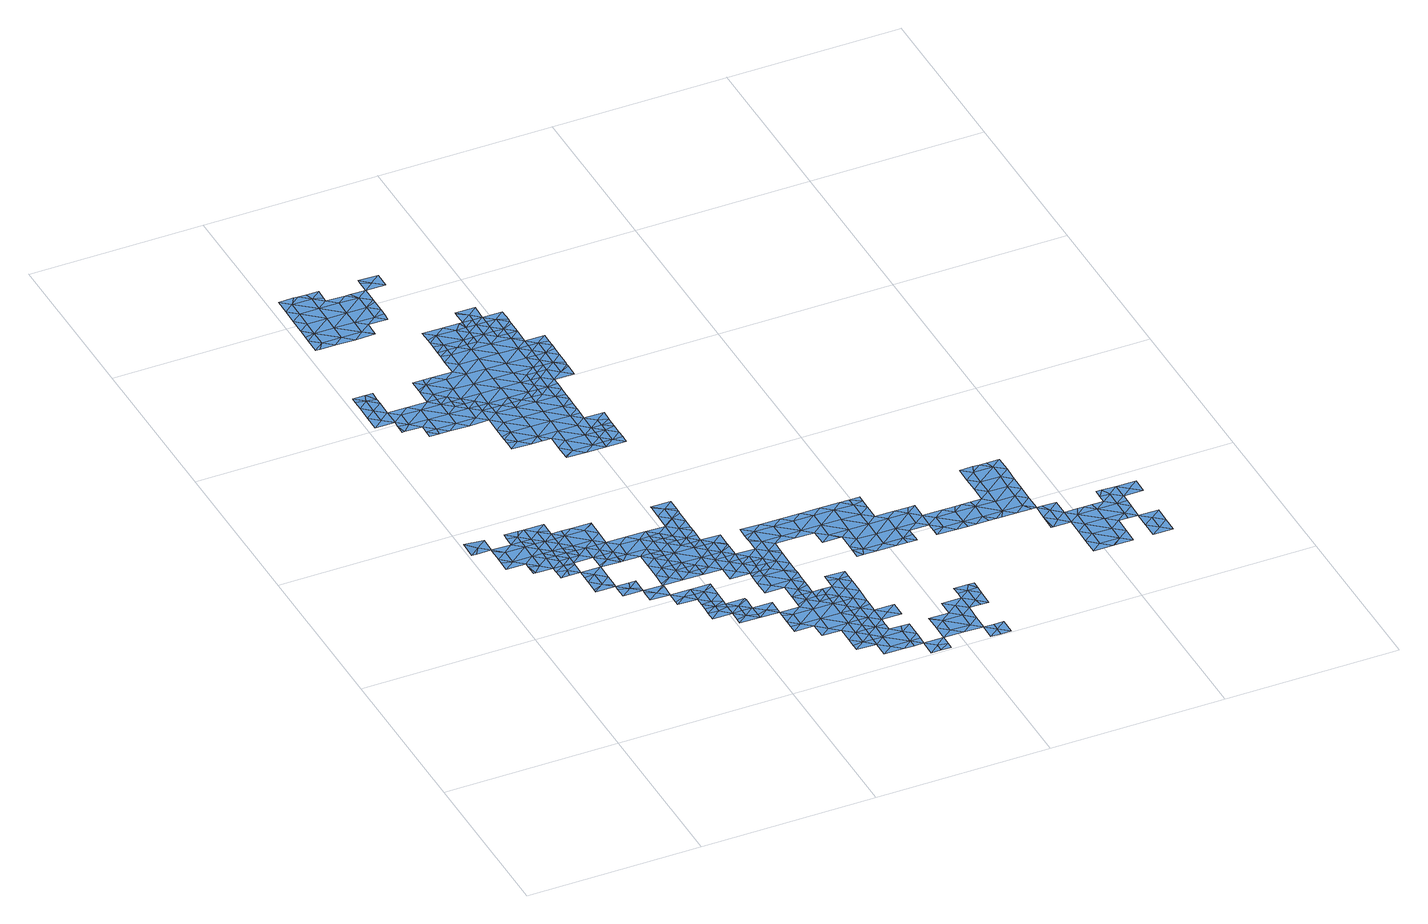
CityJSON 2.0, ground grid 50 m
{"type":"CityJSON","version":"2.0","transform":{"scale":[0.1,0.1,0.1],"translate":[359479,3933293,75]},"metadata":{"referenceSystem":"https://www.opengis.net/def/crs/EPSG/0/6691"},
"CityObjects":{
"waterbody1":{"type":"WaterBody","attributes":{"name":"9","class":"1140","function":"1","WaterBodyRiverFloodingRiskAttribute.description":"5","WaterBodyRiverFloodingRiskAttribute.rankOrg":"1","WaterBodyRiverFloodingRiskAttribute.adminType":"2","WaterBodyRiverFloodingRiskAttribute.scale":"L1"},"geometry":[{"type":"MultiSurface","lod":"1","boundaries":[[[0,1,2]],[[0,2,3]],[[0,3,4]],[[5,0,4]],[[0,5,1]]]}]},
"waterbody2":{"type":"WaterBody","attributes":{"name":"9","class":"1140","function":"1","WaterBodyRiverFloodingRiskAttribute.description":"5","WaterBodyRiverFloodingRiskAttribute.rankOrg":"1","WaterBodyRiverFloodingRiskAttribute.adminType":"2","WaterBodyRiverFloodingRiskAttribute.scale":"L1"},"geometry":[{"type":"MultiSurface","lod":"1","boundaries":[[[6,7,8]],[[9,10,8]],[[11,12,13]],[[14,15,16]],[[15,17,18]],[[19,20,21]],[[9,8,7]],[[22,9,7]],[[23,24,25]],[[20,19,18]],[[26,19,21]],[[27,20,18]],[[18,17,5]],[[28,29,25]],[[28,25,30]],[[24,30,25]],[[7,6,30]],[[24,7,30]],[[22,16,9]],[[9,16,15]],[[10,12,8]],[[8,11,6]],[[11,8,12]],[[26,10,19]],[[10,9,19]],[[15,19,9]],[[27,18,5]],[[18,19,15]],[[28,30,6]],[[31,17,15]],[[14,31,15]],[[31,14,32]]]}]},
"waterbody3":{"type":"WaterBody","attributes":{"name":"9","class":"1140","function":"1","WaterBodyRiverFloodingRiskAttribute.description":"5","WaterBodyRiverFloodingRiskAttribute.rankOrg":"2","WaterBodyRiverFloodingRiskAttribute.adminType":"2","WaterBodyRiverFloodingRiskAttribute.scale":"L1"},"geometry":[{"type":"MultiSurface","lod":"1","boundaries":[[[6,33,28]],[[34,33,35]],[[28,33,34]],[[28,36,29]],[[34,36,28]],[[37,34,35]],[[38,34,37]],[[36,34,38]]]}]},
"waterbody4":{"type":"WaterBody","attributes":{"name":"9","class":"1140","function":"1","WaterBodyRiverFloodingRiskAttribute.description":"5","WaterBodyRiverFloodingRiskAttribute.rankOrg":"2","WaterBodyRiverFloodingRiskAttribute.adminType":"2","WaterBodyRiverFloodingRiskAttribute.scale":"L1"},"geometry":[{"type":"MultiSurface","lod":"1","boundaries":[[[24,23,39]],[[40,39,23]],[[40,41,39]],[[42,43,41]],[[39,41,43]],[[43,16,39]],[[14,16,43]],[[32,14,43]],[[44,45,46]],[[44,46,47]],[[47,46,48]],[[22,39,16]],[[31,32,49]],[[45,49,32]],[[49,50,51]],[[45,50,49]],[[32,46,45]],[[46,43,48]],[[22,24,39]],[[22,7,24]],[[17,31,49]],[[17,49,52]],[[46,32,43]],[[42,48,43]],[[51,52,49]]]}]},
"waterbody5":{"type":"WaterBody","attributes":{"name":"9","class":"1140","function":"1","WaterBodyRiverFloodingRiskAttribute.description":"5","WaterBodyRiverFloodingRiskAttribute.rankOrg":"1","WaterBodyRiverFloodingRiskAttribute.adminType":"2","WaterBodyRiverFloodingRiskAttribute.scale":"L1"},"geometry":[{"type":"MultiSurface","lod":"1","boundaries":[[[53,54,55]],[[56,54,57]],[[58,54,59]],[[60,61,53]],[[38,61,60]],[[62,61,38]],[[59,61,62]],[[54,61,59]],[[53,61,54]],[[56,55,54]],[[57,54,58]]]}]},
"waterbody6":{"type":"WaterBody","attributes":{"name":"9","class":"1140","function":"1","WaterBodyRiverFloodingRiskAttribute.description":"5","WaterBodyRiverFloodingRiskAttribute.rankOrg":"1","WaterBodyRiverFloodingRiskAttribute.adminType":"2","WaterBodyRiverFloodingRiskAttribute.scale":"L1"},"geometry":[{"type":"MultiSurface","lod":"1","boundaries":[[[63,64,65]],[[66,64,63]],[[56,64,67]],[[65,64,56]],[[68,64,66]],[[67,64,69]],[[68,69,64]]]}]},
"waterbody7":{"type":"WaterBody","attributes":{"name":"9","class":"1140","function":"1","WaterBodyRiverFloodingRiskAttribute.description":"5","WaterBodyRiverFloodingRiskAttribute.rankOrg":"1","WaterBodyRiverFloodingRiskAttribute.adminType":"2","WaterBodyRiverFloodingRiskAttribute.scale":"L1"},"geometry":[{"type":"MultiSurface","lod":"1","boundaries":[[[70,71,66]],[[72,66,71]],[[73,71,74]],[[74,71,75]],[[70,75,71]],[[73,72,71]]]}]},
"waterbody8":{"type":"WaterBody","attributes":{"name":"9","class":"1140","function":"1","WaterBodyRiverFloodingRiskAttribute.description":"5","WaterBodyRiverFloodingRiskAttribute.rankOrg":"1","WaterBodyRiverFloodingRiskAttribute.adminType":"2","WaterBodyRiverFloodingRiskAttribute.scale":"L1"},"geometry":[{"type":"MultiSurface","lod":"1","boundaries":[[[76,77,78]],[[79,76,80]],[[60,76,79]],[[81,76,60]],[[81,77,76]],[[76,78,82]],[[82,80,76]]]}]},
"waterbody9":{"type":"WaterBody","attributes":{"name":"9","class":"1140","function":"1","WaterBodyRiverFloodingRiskAttribute.description":"5","WaterBodyRiverFloodingRiskAttribute.rankOrg":"1","WaterBodyRiverFloodingRiskAttribute.adminType":"2","WaterBodyRiverFloodingRiskAttribute.scale":"L1"},"geometry":[{"type":"MultiSurface","lod":"1","boundaries":[[[83,84,85]],[[83,86,84]],[[87,84,86]],[[40,87,86]],[[40,86,41]],[[88,41,86]],[[42,41,88]],[[89,48,88]],[[40,23,87]],[[48,42,88]],[[85,90,83]],[[91,92,88]],[[83,91,88]],[[91,83,93]],[[91,93,94]],[[95,92,91]],[[95,91,94]],[[93,83,90]],[[83,88,86]],[[89,88,92]]]}]},
"waterbody10":{"type":"WaterBody","attributes":{"name":"9","class":"1140","function":"1","WaterBodyRiverFloodingRiskAttribute.description":"5","WaterBodyRiverFloodingRiskAttribute.rankOrg":"2","WaterBodyRiverFloodingRiskAttribute.adminType":"2","WaterBodyRiverFloodingRiskAttribute.scale":"L1"},"geometry":[{"type":"MultiSurface","lod":"1","boundaries":[[[96,74,97]],[[74,98,97]],[[97,98,99]],[[97,99,100]],[[100,101,97]],[[101,96,97]]]}]},
"waterbody11":{"type":"WaterBody","attributes":{"name":"9","class":"1140","function":"1","WaterBodyRiverFloodingRiskAttribute.description":"5","WaterBodyRiverFloodingRiskAttribute.rankOrg":"2","WaterBodyRiverFloodingRiskAttribute.adminType":"2","WaterBodyRiverFloodingRiskAttribute.scale":"L1"},"geometry":[{"type":"MultiSurface","lod":"1","boundaries":[[[102,103,104]],[[104,105,102]],[[106,105,104]],[[105,106,107]],[[103,108,104]],[[104,108,106]],[[109,106,108]]]}]},
"waterbody12":{"type":"WaterBody","attributes":{"name":"9","class":"1140","function":"1","WaterBodyRiverFloodingRiskAttribute.description":"5","WaterBodyRiverFloodingRiskAttribute.rankOrg":"1","WaterBodyRiverFloodingRiskAttribute.adminType":"2","WaterBodyRiverFloodingRiskAttribute.scale":"L1"},"geometry":[{"type":"MultiSurface","lod":"1","boundaries":[[[110,111,112]],[[110,112,113]],[[96,110,114]],[[101,110,96]],[[110,101,100]],[[107,106,115]],[[115,111,100]],[[111,115,106]],[[111,110,100]],[[116,106,109]],[[106,116,111]],[[112,111,116]],[[110,113,114]]]}]},
"waterbody13":{"type":"WaterBody","attributes":{"name":"9","class":"1140","function":"1","WaterBodyRiverFloodingRiskAttribute.description":"5","WaterBodyRiverFloodingRiskAttribute.rankOrg":"2","WaterBodyRiverFloodingRiskAttribute.adminType":"2","WaterBodyRiverFloodingRiskAttribute.scale":"L1"},"geometry":[{"type":"MultiSurface","lod":"1","boundaries":[[[117,118,119]],[[120,121,117]],[[117,121,122]],[[119,120,117]],[[122,103,117]],[[117,103,123]],[[123,118,117]]]}]},
"waterbody14":{"type":"WaterBody","attributes":{"name":"9","class":"1140","function":"1","WaterBodyRiverFloodingRiskAttribute.description":"5","WaterBodyRiverFloodingRiskAttribute.rankOrg":"1","WaterBodyRiverFloodingRiskAttribute.adminType":"2","WaterBodyRiverFloodingRiskAttribute.scale":"L1"},"geometry":[{"type":"MultiSurface","lod":"1","boundaries":[[[124,72,125]],[[126,127,128]],[[129,130,131]],[[125,72,132]],[[133,134,128]],[[130,128,131]],[[135,136,137]],[[138,135,137]],[[127,133,128]],[[127,139,133]],[[130,125,140]],[[140,125,132]],[[141,130,140]],[[135,132,136]],[[134,131,128]],[[142,140,135]],[[141,126,130]],[[128,130,126]],[[140,132,135]],[[138,142,135]],[[129,124,125]],[[130,129,125]]]}]},
"waterbody15":{"type":"WaterBody","attributes":{"name":"9","class":"1140","function":"1","WaterBodyRiverFloodingRiskAttribute.description":"5","WaterBodyRiverFloodingRiskAttribute.rankOrg":"2","WaterBodyRiverFloodingRiskAttribute.adminType":"2","WaterBodyRiverFloodingRiskAttribute.scale":"L1"},"geometry":[{"type":"MultiSurface","lod":"1","boundaries":[[[134,143,144]],[[145,146,147]],[[148,149,147]],[[139,127,150]],[[139,151,152]],[[153,154,149]],[[141,140,155]],[[155,140,142]],[[142,138,155]],[[156,138,137]],[[157,158,153]],[[153,158,154]],[[158,151,154]],[[139,154,151]],[[150,154,139]],[[154,150,149]],[[149,150,147]],[[147,150,145]],[[145,150,155]],[[155,150,126]],[[127,126,150]],[[133,139,152]],[[152,134,133]],[[152,143,134]],[[143,152,159]],[[152,151,159]],[[159,151,160]],[[160,161,159]],[[161,162,159]],[[145,156,163]],[[145,163,164]],[[165,166,167]],[[168,165,167]],[[168,169,165]],[[156,145,138]],[[144,77,81]],[[77,144,143]],[[170,171,172]],[[172,171,173]],[[171,167,173]],[[174,173,167]],[[175,176,177]],[[178,177,176]],[[178,163,177]],[[163,179,177]],[[136,179,156]],[[172,177,179]],[[177,173,175]],[[172,173,177]],[[172,179,170]],[[137,136,156]],[[179,163,156]],[[164,146,145]],[[180,181,147]],[[148,147,181]],[[180,147,146]],[[174,167,166]],[[168,167,171]],[[77,143,78]],[[143,182,78]],[[182,90,78]],[[90,182,162]],[[162,182,159]],[[90,85,183]],[[85,84,183]],[[84,80,183]],[[80,84,184]],[[84,87,184]],[[25,184,23]],[[87,23,184]],[[80,184,29]],[[80,82,183]],[[82,78,183]],[[78,90,183]],[[29,184,25]],[[182,143,159]],[[126,141,155]],[[138,145,155]]]}]},
"waterbody16":{"type":"WaterBody","attributes":{"name":"9","class":"1140","function":"1","WaterBodyRiverFloodingRiskAttribute.description":"5","WaterBodyRiverFloodingRiskAttribute.rankOrg":"1","WaterBodyRiverFloodingRiskAttribute.adminType":"2","WaterBodyRiverFloodingRiskAttribute.scale":"L1"},"geometry":[{"type":"MultiSurface","lod":"1","boundaries":[[[185,186,187]],[[109,108,187]],[[122,121,187]],[[185,187,121]],[[109,187,186]],[[187,103,122]],[[103,187,108]]]}]},
"waterbody17":{"type":"WaterBody","attributes":{"name":"9","class":"1140","function":"1","WaterBodyRiverFloodingRiskAttribute.description":"5","WaterBodyRiverFloodingRiskAttribute.rankOrg":"1","WaterBodyRiverFloodingRiskAttribute.adminType":"2","WaterBodyRiverFloodingRiskAttribute.scale":"L1"},"geometry":[{"type":"MultiSurface","lod":"1","boundaries":[[[188,189,121]],[[188,121,120]],[[119,188,120]],[[188,190,189]],[[191,188,119]],[[190,188,191]]]}]},
"waterbody18":{"type":"WaterBody","attributes":{"name":"9","class":"1140","function":"1","WaterBodyRiverFloodingRiskAttribute.description":"5","WaterBodyRiverFloodingRiskAttribute.rankOrg":"1","WaterBodyRiverFloodingRiskAttribute.adminType":"2","WaterBodyRiverFloodingRiskAttribute.scale":"L1"},"geometry":[{"type":"MultiSurface","lod":"1","boundaries":[[[192,193,194]],[[195,193,192]],[[193,195,196]],[[197,196,195]],[[198,196,197]],[[199,196,198]],[[199,200,196]],[[201,200,199]],[[202,203,201]],[[204,205,206]],[[205,207,206]],[[208,206,207]],[[206,208,209]],[[210,209,208]],[[211,212,213]],[[212,211,214]],[[214,215,212]],[[216,215,214]],[[216,217,215]],[[218,219,217]],[[220,219,218]],[[219,220,221]],[[217,219,215]],[[219,222,215]],[[212,215,222]],[[221,222,219]],[[223,224,211]],[[225,211,224]],[[225,226,211]],[[227,214,226]],[[227,228,214]],[[227,229,228]],[[230,231,229]],[[230,232,231]],[[230,233,232]],[[233,234,232]],[[235,216,236]],[[235,237,216]],[[237,235,238]],[[239,240,241]],[[240,242,243]],[[243,242,244]],[[237,217,216]],[[236,216,228]],[[245,246,247]],[[247,248,245]],[[247,249,248]],[[249,247,250]],[[250,247,251]],[[250,252,249]],[[249,253,254]],[[254,255,249]],[[255,254,256]],[[256,257,255]],[[255,257,258]],[[259,260,261]],[[261,262,259]],[[263,262,261]],[[264,262,263]],[[263,265,264]],[[265,263,266]],[[267,266,263]],[[268,266,267]],[[266,268,269]],[[270,271,272]],[[271,273,272]],[[274,272,273]],[[275,272,274]],[[272,275,276]],[[276,275,277]],[[277,204,276]],[[278,272,276]],[[279,278,276]],[[206,280,276]],[[281,280,206]],[[279,276,280]],[[278,270,272]],[[282,236,229]],[[231,282,229]],[[229,236,228]],[[228,216,214]],[[226,214,211]],[[223,211,213]],[[234,233,283]],[[284,285,196]],[[267,285,286]],[[267,193,285]],[[267,261,193]],[[269,287,266]],[[286,268,267]],[[266,288,265]],[[264,265,289]],[[263,261,267]],[[264,258,262]],[[255,258,290]],[[252,253,249]],[[255,248,249]],[[245,248,291]],[[247,246,251]],[[292,208,198]],[[210,208,292]],[[281,206,209]],[[208,207,198]],[[198,207,199]],[[202,199,207]],[[204,206,276]],[[202,201,199]],[[284,196,200]],[[285,193,196]],[[193,261,194]],[[261,260,194]],[[244,293,294]],[[242,293,244]],[[221,239,222]],[[241,222,239]],[[241,212,222]],[[241,295,212]],[[296,295,241]],[[296,297,295]],[[298,299,295]],[[299,213,295]],[[300,296,288]],[[288,296,240]],[[243,288,240]],[[243,265,288]],[[265,243,289]],[[289,243,244]],[[244,301,289]],[[289,301,264]],[[264,301,290]],[[291,290,301]],[[248,290,291]],[[248,255,290]],[[291,301,302]],[[290,258,264]],[[287,300,288]],[[287,288,266]],[[297,298,295]],[[240,296,241]],[[213,212,295]],[[303,304,305]],[[305,304,306]],[[220,218,307]],[[308,232,234]],[[309,232,308]],[[310,232,309]],[[311,282,312]],[[311,236,282]],[[244,313,301]],[[304,303,314]],[[257,315,258]],[[315,262,258]],[[316,262,315]],[[262,316,259]],[[312,282,231]],[[312,231,310]],[[310,231,232]],[[317,313,318]],[[315,305,306]],[[305,315,257]],[[303,305,257]],[[319,318,313]],[[319,313,294]],[[244,294,313]],[[302,301,317]],[[301,313,317]]]}]},
"waterbody19":{"type":"WaterBody","attributes":{"name":"9","class":"1140","function":"1","WaterBodyRiverFloodingRiskAttribute.description":"5","WaterBodyRiverFloodingRiskAttribute.rankOrg":"1","WaterBodyRiverFloodingRiskAttribute.adminType":"2","WaterBodyRiverFloodingRiskAttribute.scale":"L1"},"geometry":[{"type":"MultiSurface","lod":"1","boundaries":[[[320,321,322]],[[323,324,325]],[[321,326,322]],[[326,327,322]],[[327,328,322]],[[329,328,325]],[[330,325,328]],[[331,329,325]],[[332,326,321]],[[324,333,325]],[[334,335,336]],[[323,337,324]],[[338,337,339]],[[331,325,333]],[[340,341,327]],[[326,342,327]],[[342,340,327]],[[343,344,345]],[[341,346,347]],[[330,328,327]],[[348,341,347]],[[330,323,325]],[[323,339,337]],[[344,349,336]],[[350,326,332]],[[350,351,326]],[[351,342,326]],[[345,342,351]],[[345,340,342]],[[344,340,345]],[[336,340,344]],[[346,340,336]],[[341,340,346]],[[341,330,327]],[[348,330,341]],[[348,323,330]],[[348,339,323]],[[349,344,352]],[[352,344,353]],[[344,343,353]],[[349,334,336]],[[322,328,354]],[[354,328,329]],[[355,354,329]],[[355,356,354]],[[354,357,322]],[[358,346,336]],[[357,354,356]],[[348,359,360]],[[338,339,361]],[[360,339,348]],[[339,360,361]],[[362,346,358]],[[363,346,362]],[[363,347,346]],[[364,347,363]],[[347,364,348]],[[364,359,348]],[[358,336,335]],[[320,322,357]]]}]},
"waterbody20":{"type":"WaterBody","attributes":{"name":"9","class":"1140","function":"1","WaterBodyRiverFloodingRiskAttribute.description":"5","WaterBodyRiverFloodingRiskAttribute.rankOrg":"1","WaterBodyRiverFloodingRiskAttribute.adminType":"2","WaterBodyRiverFloodingRiskAttribute.scale":"L1"},"geometry":[{"type":"MultiSurface","lod":"1","boundaries":[[[181,365,366]],[[365,367,366]],[[368,366,367]],[[148,181,366]],[[366,149,148]],[[368,157,366]],[[160,158,369]],[[158,157,369]],[[370,371,372]],[[372,371,373]],[[374,368,367]],[[375,376,377]],[[371,375,377]],[[378,375,371]],[[379,380,375]],[[379,375,378]],[[381,378,371]],[[382,368,374]],[[368,382,375]],[[380,368,375]],[[380,157,368]],[[380,369,157]],[[161,369,380]],[[161,160,369]],[[382,376,375]],[[151,158,160]],[[381,371,370]],[[153,366,157]],[[153,149,366]],[[373,371,377]]]}]},
"waterbody21":{"type":"WaterBody","attributes":{"name":"9","class":"1140","function":"1","WaterBodyRiverFloodingRiskAttribute.description":"5","WaterBodyRiverFloodingRiskAttribute.rankOrg":"2","WaterBodyRiverFloodingRiskAttribute.adminType":"2","WaterBodyRiverFloodingRiskAttribute.scale":"L1"},"geometry":[{"type":"MultiSurface","lod":"1","boundaries":[[[383,384,385]],[[386,387,388]],[[389,386,388]],[[389,390,386]],[[386,390,391]],[[392,393,394]],[[395,392,394]],[[396,397,384]],[[383,396,384]],[[398,394,399]],[[400,401,402]],[[391,401,386]],[[403,404,405]],[[406,404,403]],[[387,407,408]],[[409,387,386]],[[410,406,403]],[[411,404,406]],[[409,412,403]],[[395,394,413]],[[397,414,412]],[[384,397,409]],[[385,384,415]],[[191,416,415]],[[415,416,385]],[[402,417,400]],[[393,399,394]],[[418,400,419]],[[420,400,418]],[[420,401,400]],[[420,386,401]],[[409,386,420]],[[420,384,409]],[[384,420,415]],[[420,418,415]],[[191,415,418]],[[400,421,419]],[[422,421,400]],[[406,398,411]],[[406,394,398]],[[406,413,394]],[[413,406,423]],[[410,423,406]],[[414,410,412]],[[412,410,403]],[[412,409,397]],[[403,387,409]],[[387,403,407]],[[405,407,403]],[[408,388,387]],[[422,400,417]]]}]},
"waterbody22":{"type":"WaterBody","attributes":{"name":"9","class":"1140","function":"1","WaterBodyRiverFloodingRiskAttribute.description":"5","WaterBodyRiverFloodingRiskAttribute.rankOrg":"1","WaterBodyRiverFloodingRiskAttribute.adminType":"2","WaterBodyRiverFloodingRiskAttribute.scale":"L1"},"geometry":[{"type":"MultiSurface","lod":"1","boundaries":[[[424,425,426]],[[176,427,428]],[[163,178,428]],[[180,426,181]],[[425,181,426]],[[428,427,429]],[[178,176,428]],[[424,426,429]],[[426,428,429]],[[164,163,428]],[[164,428,146]],[[426,146,428]],[[180,146,426]]]}]},
"waterbody23":{"type":"WaterBody","attributes":{"name":"9","class":"1140","function":"1","WaterBodyRiverFloodingRiskAttribute.description":"5","WaterBodyRiverFloodingRiskAttribute.rankOrg":"2","WaterBodyRiverFloodingRiskAttribute.adminType":"2","WaterBodyRiverFloodingRiskAttribute.scale":"L1"},"geometry":[{"type":"MultiSurface","lod":"1","boundaries":[[[430,431,432]],[[433,430,434]],[[435,434,430]],[[436,434,435]],[[436,437,434]],[[438,436,439]],[[437,440,434]],[[434,441,433]],[[286,285,284]],[[286,284,442]],[[443,444,442]],[[202,445,203]],[[202,205,445]],[[446,204,277]],[[277,275,446]],[[274,273,447]],[[448,438,439]],[[439,436,435]],[[435,430,432]],[[449,432,450]],[[451,452,447]],[[453,449,454]],[[445,452,455]],[[455,456,443]],[[453,454,457]],[[443,456,444]],[[444,458,459]],[[457,460,461]],[[458,298,459]],[[223,299,461]],[[459,298,297]],[[297,296,459]],[[462,463,464]],[[455,453,456]],[[299,298,461]],[[458,461,298]],[[458,457,461]],[[444,457,458]],[[456,457,444]],[[456,453,457]],[[452,453,455]],[[452,449,453]],[[451,449,452]],[[451,432,449]],[[451,435,432]],[[447,435,451]],[[435,447,439]],[[273,439,447]],[[465,439,273]],[[465,448,439]],[[274,447,275]],[[275,447,446]],[[446,447,452]],[[445,446,452]],[[446,445,204]],[[205,204,445]],[[202,207,205]],[[201,203,443]],[[203,455,443]],[[445,455,203]],[[201,443,200]],[[442,200,443]],[[284,200,442]],[[300,287,459]],[[466,459,287]],[[466,444,459]],[[442,444,466]],[[268,442,466]],[[442,268,286]],[[269,268,466]],[[466,287,269]],[[300,459,296]],[[467,468,450]],[[454,450,468]],[[449,450,454]],[[454,468,469]],[[468,470,469]],[[470,471,469]],[[472,471,470]],[[472,473,471]],[[224,223,461]],[[224,461,460]],[[474,224,460]],[[225,224,474]],[[225,474,226]],[[475,226,474]],[[474,471,475]],[[475,471,476]],[[460,471,474]],[[223,213,299]],[[476,471,473]],[[471,460,469]],[[454,469,460]],[[457,454,460]],[[477,467,450]],[[432,477,450]],[[432,478,477]],[[467,477,463]],[[464,463,477]],[[478,464,477]],[[431,478,432]],[[479,441,434]],[[441,479,480]],[[440,479,434]],[[481,479,440]],[[481,482,479]],[[483,479,482]],[[483,480,479]],[[484,480,483]]]}]},
"waterbody24":{"type":"WaterBody","attributes":{"name":"9","class":"1140","function":"1","WaterBodyRiverFloodingRiskAttribute.description":"5","WaterBodyRiverFloodingRiskAttribute.rankOrg":"1","WaterBodyRiverFloodingRiskAttribute.adminType":"2","WaterBodyRiverFloodingRiskAttribute.scale":"L1"},"geometry":[{"type":"MultiSurface","lod":"1","boundaries":[[[407,485,486]],[[408,407,486]],[[388,408,486]],[[405,404,485]],[[487,488,489]],[[490,486,485]],[[491,388,486]],[[492,493,494]],[[495,496,497]],[[494,493,497]],[[494,390,491]],[[498,499,500]],[[501,499,498]],[[502,499,501]],[[503,502,501]],[[494,497,504]],[[398,399,502]],[[500,499,505]],[[506,499,507]],[[499,502,507]],[[398,502,508]],[[503,509,508]],[[497,510,495]],[[510,497,511]],[[511,497,493]],[[509,512,508]],[[489,512,487]],[[489,490,512]],[[488,490,489]],[[497,496,504]],[[486,513,514]],[[486,514,491]],[[491,514,492]],[[515,417,402]],[[515,402,516]],[[402,401,516]],[[494,491,492]],[[390,494,504]],[[390,504,516]],[[391,390,516]],[[490,513,486]],[[389,388,491]],[[389,491,390]],[[401,391,516]],[[517,501,518]],[[503,501,517]],[[508,502,503]],[[512,485,508]],[[490,485,512]],[[404,508,485]],[[411,508,404]],[[411,398,508]],[[407,405,485]],[[399,393,502]],[[502,393,507]],[[393,519,507]],[[507,519,506]],[[520,499,506]],[[499,520,505]],[[515,516,504]],[[498,518,501]]]}]},
"waterbody25":{"type":"WaterBody","attributes":{"name":"9","class":"1140","function":"1","WaterBodyRiverFloodingRiskAttribute.description":"5","WaterBodyRiverFloodingRiskAttribute.rankOrg":"1","WaterBodyRiverFloodingRiskAttribute.adminType":"2","WaterBodyRiverFloodingRiskAttribute.scale":"L1"},"geometry":[{"type":"MultiSurface","lod":"1","boundaries":[[[462,464,521]],[[433,441,522]],[[431,433,522]],[[431,522,478]],[[522,521,478]],[[464,478,521]],[[430,433,431]],[[521,523,462]],[[480,524,441]],[[441,524,522]],[[522,524,525]],[[525,526,527]],[[525,528,529]],[[521,522,525]],[[523,521,527]],[[527,521,525]],[[529,526,525]],[[530,480,484]],[[530,528,524]],[[525,524,528]],[[480,530,524]]]}]},
"waterbody26":{"type":"WaterBody","attributes":{"name":"9","class":"1140","function":"1","WaterBodyRiverFloodingRiskAttribute.description":"5","WaterBodyRiverFloodingRiskAttribute.rankOrg":"1","WaterBodyRiverFloodingRiskAttribute.adminType":"2","WaterBodyRiverFloodingRiskAttribute.scale":"L1"},"geometry":[{"type":"MultiSurface","lod":"1","boundaries":[[[332,531,532]],[[531,332,533]],[[533,534,531]],[[534,535,531]],[[535,532,531]]]}]},
"waterbody27":{"type":"WaterBody","attributes":{"name":"9","class":"1140","function":"1","WaterBodyRiverFloodingRiskAttribute.description":"5","WaterBodyRiverFloodingRiskAttribute.rankOrg":"2","WaterBodyRiverFloodingRiskAttribute.adminType":"2","WaterBodyRiverFloodingRiskAttribute.scale":"L1"},"geometry":[{"type":"MultiSurface","lod":"1","boundaries":[[[256,254,536]],[[536,257,256]],[[537,538,536]],[[537,536,539]],[[537,539,540]],[[539,252,541]],[[253,252,539]],[[541,540,539]],[[539,254,253]],[[254,539,536]],[[303,257,536]],[[303,536,538]],[[303,538,314]]]}]},
"waterbody28":{"type":"WaterBody","attributes":{"name":"9","class":"1140","function":"1","WaterBodyRiverFloodingRiskAttribute.description":"5","WaterBodyRiverFloodingRiskAttribute.rankOrg":"1","WaterBodyRiverFloodingRiskAttribute.adminType":"2","WaterBodyRiverFloodingRiskAttribute.scale":"L1"},"geometry":[{"type":"MultiSurface","lod":"1","boundaries":[[[542,543,544]],[[542,505,543]],[[505,545,543]],[[546,547,544]],[[546,544,543]],[[545,546,543]]]}]},
"waterbody29":{"type":"WaterBody","attributes":{"name":"9","class":"1140","function":"1","WaterBodyRiverFloodingRiskAttribute.description":"5","WaterBodyRiverFloodingRiskAttribute.rankOrg":"1","WaterBodyRiverFloodingRiskAttribute.adminType":"2","WaterBodyRiverFloodingRiskAttribute.scale":"L1"},"geometry":[{"type":"MultiSurface","lod":"1","boundaries":[[[548,549,550]],[[551,549,548]],[[484,483,549]],[[483,482,549]],[[482,550,549]],[[549,551,484]]]}]},
"waterbody30":{"type":"WaterBody","attributes":{"name":"9","class":"1140","function":"1","WaterBodyRiverFloodingRiskAttribute.description":"5","WaterBodyRiverFloodingRiskAttribute.rankOrg":"1","WaterBodyRiverFloodingRiskAttribute.adminType":"2","WaterBodyRiverFloodingRiskAttribute.scale":"L1"},"geometry":[{"type":"MultiSurface","lod":"1","boundaries":[[[552,553,554]],[[552,555,440]],[[556,555,557]],[[448,553,552]],[[557,555,554]],[[555,552,554]],[[481,440,555]],[[440,437,552]],[[437,436,552]],[[438,552,436]],[[438,448,552]],[[481,555,482]],[[556,482,555]]]}]},
"waterbody31":{"type":"WaterBody","attributes":{"name":"9","class":"1140","function":"1","WaterBodyRiverFloodingRiskAttribute.description":"5","WaterBodyRiverFloodingRiskAttribute.rankOrg":"1","WaterBodyRiverFloodingRiskAttribute.adminType":"2","WaterBodyRiverFloodingRiskAttribute.scale":"L1"},"geometry":[{"type":"MultiSurface","lod":"1","boundaries":[[[558,559,560]],[[561,562,559]],[[562,561,563]],[[561,564,563]],[[561,565,564]],[[565,561,566]],[[567,562,563]],[[568,567,563]],[[561,559,566]],[[569,570,571]],[[568,572,573]],[[568,563,564]],[[566,559,574]],[[575,542,574]],[[576,568,564]],[[574,542,577]],[[574,577,566]],[[566,577,578]],[[565,566,578]],[[576,572,568]],[[572,576,579]],[[570,572,579]],[[575,559,558]],[[559,575,574]],[[569,572,570]],[[562,560,559]],[[580,572,569]],[[572,580,573]],[[576,581,579]],[[576,564,582]],[[582,581,576]]]}]},
"waterbody32":{"type":"WaterBody","attributes":{"name":"9","class":"1140","function":"1","WaterBodyRiverFloodingRiskAttribute.description":"5","WaterBodyRiverFloodingRiskAttribute.rankOrg":"1","WaterBodyRiverFloodingRiskAttribute.adminType":"2","WaterBodyRiverFloodingRiskAttribute.scale":"L1"},"geometry":[{"type":"MultiSurface","lod":"1","boundaries":[[[583,584,578]],[[585,583,578]],[[586,587,583]],[[588,584,583]],[[587,588,583]],[[585,586,583]]]}]},
"waterbody33":{"type":"WaterBody","attributes":{"name":"9","class":"1140","function":"1","WaterBodyRiverFloodingRiskAttribute.description":"5","WaterBodyRiverFloodingRiskAttribute.rankOrg":"1","WaterBodyRiverFloodingRiskAttribute.adminType":"2","WaterBodyRiverFloodingRiskAttribute.scale":"L1"},"geometry":[{"type":"MultiSurface","lod":"1","boundaries":[[[589,590,591]],[[592,590,589]],[[590,592,593]],[[594,593,592]],[[595,593,594]],[[595,596,593]],[[597,598,599]],[[598,594,599]],[[600,599,594]],[[601,602,603]],[[604,603,602]],[[604,605,603]],[[606,605,604]],[[606,607,605]],[[608,607,606]],[[609,607,608]],[[607,609,610]],[[611,610,609]],[[611,612,610]],[[611,613,612]],[[611,614,613]],[[615,614,611]],[[615,616,614]],[[615,617,616]],[[618,617,615]],[[619,618,620]],[[618,615,620]],[[620,621,619]],[[620,608,621]],[[621,608,622]],[[623,621,622]],[[621,623,624]],[[623,625,624]],[[619,621,624]],[[591,590,626]],[[627,628,629]],[[630,631,627]],[[632,631,630]],[[633,634,635]],[[636,637,638]],[[638,637,639]],[[638,639,640]],[[640,639,641]],[[640,641,642]],[[643,635,644]],[[643,644,417]],[[422,417,644]],[[421,422,644]],[[421,644,645]],[[634,645,644]],[[646,645,634]],[[647,645,646]],[[648,649,650]],[[646,650,649]],[[168,648,650]],[[648,168,171]],[[173,174,651]],[[175,173,651]],[[652,653,654]],[[617,655,616]],[[656,614,616]],[[615,611,620]],[[612,636,610]],[[620,611,609]],[[610,638,607]],[[620,609,608]],[[657,631,632]],[[657,658,631]],[[658,659,631]],[[658,597,659]],[[659,627,631]],[[628,660,661]],[[660,662,661]],[[662,663,661]],[[663,664,665]],[[642,666,667]],[[642,668,666]],[[642,641,668]],[[622,608,606]],[[605,607,640]],[[603,605,642]],[[603,664,601]],[[592,669,600]],[[659,597,599]],[[670,593,596]],[[671,593,670]],[[598,595,594]],[[594,592,600]],[[590,593,671]],[[589,669,592]],[[165,169,672]],[[673,672,169]],[[673,169,650]],[[634,673,650]],[[168,650,169]],[[649,647,646]],[[646,634,650]],[[671,626,590]],[[630,627,674]],[[674,627,675]],[[676,675,629]],[[676,629,677]],[[678,677,679]],[[680,681,682]],[[680,683,681]],[[684,681,665]],[[679,661,665]],[[679,665,681]],[[679,681,683]],[[679,683,678]],[[685,668,686]],[[686,668,687]],[[688,687,668]],[[689,688,641]],[[675,627,629]],[[677,629,679]],[[629,628,679]],[[680,682,690]],[[691,689,639]],[[691,639,692]],[[691,692,693]],[[668,641,688]],[[655,694,656]],[[656,694,653]],[[656,695,614]],[[653,695,656]],[[696,695,653]],[[696,653,697]],[[698,176,651]],[[166,698,651]],[[698,166,699]],[[672,699,166]],[[700,701,672]],[[672,701,699]],[[702,699,701]],[[699,702,703]],[[704,695,703]],[[614,704,613]],[[613,705,612]],[[706,700,673]],[[706,673,707]],[[707,634,633]],[[655,656,616]],[[694,654,653]],[[652,697,653]],[[708,696,697]],[[696,708,698]],[[696,698,699]],[[175,651,176]],[[174,166,651]],[[166,165,672]],[[699,703,696]],[[703,695,696]],[[704,614,695]],[[700,672,673]],[[707,673,634]],[[644,635,634]],[[709,612,705]],[[612,709,636]],[[610,636,638]],[[692,639,637]],[[640,607,638]],[[639,689,641]],[[605,640,642]],[[603,642,667]],[[667,664,603]],[[666,668,685]],[[684,667,666]],[[682,681,684]],[[684,664,667]],[[664,684,665]],[[661,663,665]],[[679,628,661]],[[599,600,710]],[[600,711,710]],[[669,711,600]],[[710,627,659]],[[710,628,627]],[[710,711,628]],[[712,628,711]],[[712,660,628]],[[710,659,599]]]}]},
"waterbody34":{"type":"WaterBody","attributes":{"name":"9","class":"1140","function":"1","WaterBodyRiverFloodingRiskAttribute.description":"5","WaterBodyRiverFloodingRiskAttribute.rankOrg":"1","WaterBodyRiverFloodingRiskAttribute.adminType":"2","WaterBodyRiverFloodingRiskAttribute.scale":"L1"},"geometry":[{"type":"MultiSurface","lod":"1","boundaries":[[[713,714,715]],[[716,717,718]],[[719,720,721]],[[720,722,721]],[[723,722,720]],[[723,724,722]],[[717,716,725]],[[725,726,717]],[[725,727,726]],[[728,727,725]],[[726,718,717]],[[728,729,730]],[[731,732,733]],[[732,731,734]],[[735,736,734]],[[736,735,737]],[[738,739,740]],[[739,657,740]],[[715,741,713]],[[742,713,741]],[[743,744,745]],[[746,742,747]],[[748,747,737]],[[748,737,740]],[[748,740,749]],[[748,749,750]],[[714,713,722]],[[724,714,722]],[[742,741,736]],[[749,740,657]],[[740,737,738]],[[736,737,747]],[[736,732,734]],[[727,728,730]],[[750,749,751]],[[732,744,733]],[[730,733,727]],[[745,744,732]],[[741,745,732]],[[736,741,732]],[[726,744,752]],[[727,744,726]],[[733,744,727]],[[743,752,744]],[[747,742,736]],[[748,750,747]],[[753,743,745]],[[753,745,754]],[[754,745,715]],[[741,715,745]],[[713,742,755]],[[755,756,721]],[[746,756,755]],[[742,746,755]],[[722,755,721]],[[721,756,719]],[[722,713,755]]]}]},
"waterbody35":{"type":"WaterBody","attributes":{"name":"9","class":"1140","function":"1","WaterBodyRiverFloodingRiskAttribute.description":"5","WaterBodyRiverFloodingRiskAttribute.rankOrg":"1","WaterBodyRiverFloodingRiskAttribute.adminType":"2","WaterBodyRiverFloodingRiskAttribute.scale":"L1"},"geometry":[{"type":"MultiSurface","lod":"1","boundaries":[[[757,753,758]],[[759,760,758]],[[759,758,761]],[[761,758,753]],[[762,760,759]],[[760,757,758]],[[759,761,763]],[[759,763,762]]]}]}
},
"vertices":[
[36,922,6],[65,945,6],[8,946,10],[8,900,6],[21,899,6],[64,899,6],
[175,758,6],[176,805,6],[147,782,6],[148,828,6],[119,805,6],[125,759,6],[119,791,6],[119,759,6],[177,874,6],[149,874,6],[177,851,6],[121,898,6],[92,875,6],[92,829,6],[64,853,6],[63,837,6],[177,828,6],[233,804,6],[204,804,6],[232,781,6],[63,806,6],[64,892,6],[204,758,6],[232,757,6],[204,781,6],[149,897,6],[178,897,6],
[175,741,6],[203,735,6],[175,712,6],[232,751,6],[198,712,6],[231,711,6],
[205,827,6],[233,827,6],[234,850,6],[234,873,6],[206,873,6],[235,942,6],[178,943,6],[206,920,6],[234,910,6],[234,896,6],[150,921,6],[160,943,6],[122,944,6],[121,926,6],
[287,664,6],[259,641,6],[287,628,6],[287,618,6],[230,619,6],[230,628,6],[231,665,6],[288,710,6],[259,688,6],[231,687,6],
[286,572,6],[315,594,6],[286,603,6],[343,571,6],[324,617,6],[343,582,6],[343,617,6],
[342,562,6],[370,547,6],[399,570,6],[399,563,6],[398,524,6],[342,525,6],
[317,733,6],[345,733,6],[345,756,6],[288,718,6],[289,757,6],[345,709,6],[317,756,6],
[318,825,6],[289,803,6],[318,802,6],[262,826,6],[261,803,6],[262,873,6],[263,896,6],[346,802,6],[319,872,6],[291,895,6],[347,848,6],[348,891,6],[348,894,6],
[455,523,6],[426,500,6],[398,490,6],[398,477,6],[454,477,5],[455,500,6],
[453,384,5],[510,383,5],[482,407,5],[453,409,5],[482,430,5],[454,430,5],[510,415,5],[510,429,5],
[483,499,6],[482,453,5],[511,476,5],[512,511,6],[512,522,6],[454,453,5],[511,443,5],
[538,360,5],[509,337,5],[566,336,5],[566,350,5],[566,382,5],[538,383,5],[509,354,5],
[399,576,6],[428,593,6],[457,661,6],[458,685,6],[429,685,6],[400,616,6],[429,639,6],[401,662,6],[456,569,6],[430,708,6],[401,709,6],[485,592,6],[513,568,6],[513,591,6],[513,614,6],[458,708,6],[457,615,6],[457,638,6],[485,615,6],
[373,732,6],[353,709,6],[542,637,6],[571,660,5],[543,683,6],[543,706,6],[515,707,6],[486,684,6],[459,754,6],[430,731,6],[515,730,6],[487,730,6],[485,638,6],[541,591,6],[515,753,6],[487,753,6],[431,777,6],[459,777,6],[459,800,6],[403,801,6],[570,613,5],[570,637,5],[682,542,5],[683,565,5],[654,543,5],[653,520,5],[682,519,5],[568,521,5],[625,520,5],[597,544,5],[626,566,5],[654,566,5],[626,589,5],[627,613,5],[598,590,5],[598,613,5],[569,567,5],[571,683,5],[571,706,6],[374,778,6],[317,779,6],[261,780,6],
[567,422,5],[567,429,5],[538,406,5],
[594,359,5],[623,381,5],[622,346,5],[622,335,5],
[526,1421,13],[498,1424,13],[526,1400,13],[526,1446,13],[498,1470,13],[527,1473,13],[527,1492,13],[499,1516,13],[470,1493,13],[471,1516,13],[499,1539,13],[471,1540,13],[529,1585,13],[528,1562,13],[556,1561,13],[528,1539,13],[556,1515,13],[584,1538,13],[584,1529,13],[216,1520,13],[215,1474,13],[244,1497,13],[159,1521,13],[158,1475,13],[102,1476,13],[130,1452,13],[129,1427,13],[158,1429,13],[156,1406,13],[186,1405,13],[214,1428,13],[244,1520,13],[244,1543,13],[216,1544,13],[188,1544,13],[131,1545,13],[102,1522,13],[74,1546,13],[75,1592,13],[46,1569,13],[47,1616,13],[75,1611,13],[55,1639,13],[73,1481,13],[74,1500,13],[80,1453,13],[73,1453,13],[242,1404,13],[299,1404,13],[271,1427,13],[298,1357,13],[327,1380,13],[326,1334,13],[409,1217,13],[409,1176,13],[437,1193,13],[438,1240,13],[494,1192,13],[465,1170,13],[409,1171,13],[522,1169,13],[522,1192,13],[523,1215,13],[495,1239,13],[523,1238,13],[523,1261,13],[495,1285,13],[525,1354,13],[525,1377,13],[497,1377,13],[496,1331,13],[440,1378,13],[440,1332,13],[384,1379,13],[384,1425,13],[441,1424,13],[413,1448,13],[385,1448,13],[586,1650,13],[587,1676,13],[558,1654,13],[530,1677,13],[530,1654,13],[529,1631,13],[557,1608,13],[529,1608,13],[586,1630,13],[586,1614,13],[585,1584,13],[585,1549,13],[46,1523,13],[76,1638,13],[470,1470,13],[470,1447,13],[441,1448,13],[356,1449,13],[328,1426,13],[383,1333,13],[439,1286,13],[410,1263,13],[584,1492,13],[298,1324,13],[297,1311,13],[272,1473,13],[300,1450,13],[300,1473,13],[300,1496,13],[272,1496,13],[328,1449,13],[382,1287,13],[383,1264,13],[552,1261,13],[580,1275,13],[552,1284,13],[581,1307,13],[129,1406,13],[19,1639,13],[19,1623,13],[19,1593,13],[17,1500,13],[18,1547,13],[325,1288,13],[580,1260,13],[524,1308,13],[525,1332,13],[353,1264,13],[297,1265,13],[297,1294,13],
[252,1996,14],[252,2005,14],[223,1983,14],[108,1892,14],[136,1868,14],[165,1891,14],[224,2029,14],[166,1984,14],[166,1937,14],[194,1914,14],[109,1938,14],[193,1871,14],[252,2051,14],[193,1868,14],[69,2101,14],[27,2101,14],[54,2078,14],[80,1869,14],[36,1870,14],[52,1893,14],[110,2031,14],[110,1984,14],[167,2030,14],[139,2068,14],[111,2077,14],[139,2053,14],[54,2031,14],[53,1985,14],[52,1939,14],[83,2100,14],[208,2052,14],[196,2052,14],[105,2100,14],[140,2099,14],[222,1936,14],[250,1913,14],[251,1937,14],[251,1959,14],[26,2055,14],[24,1932,14],[24,1916,14],[23,1870,14],[26,2054,14],[25,2009,14],[24,1963,14],
[572,730,6],[543,729,6],[572,752,6],[544,776,6],[487,777,6],[518,892,6],[546,868,6],[574,891,6],[574,854,6],[572,770,6],[545,822,6],[573,833,6],[574,845,6],[517,845,6],[516,801,6],[516,799,6],[518,887,6],[573,798,6],
[621,266,5],[649,265,5],[621,289,5],[764,310,5],[763,264,5],[791,286,5],[792,309,5],[792,333,5],[764,333,5],[732,102,5],[789,101,5],[761,125,5],[732,123,5],[621,243,5],[677,242,5],[789,148,5],[789,125,5],[708,357,5],[736,333,5],[736,357,5],[762,217,5],[790,194,5],[790,217,5],[761,171,5],[791,240,5],[791,263,5],[706,265,5],[733,195,5],[790,171,5],[705,218,5],[733,149,5],[677,196,5],[650,312,5],[622,320,5],[736,380,5],[679,334,5],[679,343,5],[707,311,5],[680,381,5],[708,380,5],[733,194,5],
[627,666,5],[628,705,5],[599,682,5],[627,650,5],[599,636,5],[627,659,5],
[417,1725,13],[389,1726,13],[389,1703,13],[418,1748,13],[446,1748,13],[445,1702,13],[474,1724,13],[474,1748,13],[502,1724,13],[502,1701,13],[475,1771,13],[418,1772,13],[442,1471,13],[442,1517,13],[386,1518,13],[500,1562,13],[501,1608,13],[501,1655,13],[531,1724,13],[388,1656,13],[331,1657,13],[445,1656,13],[444,1609,13],[387,1610,13],[331,1611,13],[443,1563,13],[386,1564,13],[330,1565,13],[329,1519,13],[328,1472,13],[273,1566,13],[272,1520,13],[304,1727,13],[304,1709,13],[332,1727,13],[530,1689,13],[385,1472,13],[303,1681,13],[303,1635,13],[274,1612,13],[246,1636,13],[217,1613,13],[220,1636,13],[189,1636,13],[216,1567,13],[189,1590,13],[189,1600,13],[332,1704,13],[361,1726,13],[447,1794,13],[418,1795,13],[475,1794,13],[475,1817,13],[447,1817,13],[419,1818,13],
[819,217,5],[819,263,5],[903,192,5],[904,238,5],[875,216,5],[847,239,5],[820,309,5],[849,332,5],[850,378,5],[821,355,5],[794,425,5],[793,406,5],[822,401,5],[902,100,5],[873,77,5],[902,77,5],[874,123,5],[817,124,5],[846,147,5],[793,379,5],[901,53,5],[845,54,5],[817,78,5],[818,170,5],[846,173,5],[850,424,5],[850,401,5],[847,193,5],[848,268,5],[848,285,5],[764,379,5],[764,356,5],[880,146,5],[903,146,5],[788,55,5],[873,54,5],
[333,1750,13],[389,1749,13],[304,1754,13],[390,1795,13],[333,1796,13],[305,1786,13],[305,1773,13],[362,1819,13],[305,1820,13],[409,1818,13],
[281,2074,14],[253,2084,14],[309,2051,14],[310,2097,14],[253,2098,14],
[551,1238,13],[579,1214,13],[580,1242,13],[551,1192,13],[579,1191,13],[579,1168,13],
[958,53,5],[929,30,5],[957,24,5],[900,7,5],[929,7,5],[957,6,5],
[420,1864,13],[448,1840,13],[476,1863,13],[419,1859,13],
[503,1747,13],[531,1760,13],[531,1770,13],[503,1793,13],[532,1816,13],[532,1779,13],
[959,143,5],[987,121,5],[959,145,5],[1044,121,5],[1016,144,5],[1045,167,5],[1073,143,5],[1072,97,5],[1043,74,5],[1017,190,5],[1073,189,5],[1114,235,5],[1130,212,5],[1131,235,5],[1102,212,5],[1074,210,5],[987,75,5],[959,99,5],[1101,166,5],[1015,52,5],[1071,51,5],[1130,189,5],[1074,236,5],[1129,142,5],[1106,143,5],
[1099,27,5],[1099,50,5],[1070,5,5],[1099,4,5],[1127,4,5],[1128,50,5],
[1307,648,5],[1336,671,5],[1308,694,5],[1335,625,5],[1393,670,5],[1392,624,5],[1421,646,5],[1421,693,5],[1419,554,5],[1420,600,5],[1391,577,5],[1335,578,5],[1137,605,5],[1118,605,5],[1108,582,5],[1080,605,5],[1051,583,5],[1023,606,5],[995,584,5],[995,630,5],[939,631,5],[938,585,5],[882,632,5],[881,585,5],[853,609,5],[825,633,5],[883,678,5],[826,679,5],[855,701,5],[911,701,5],[968,700,5],[939,677,5],[996,676,5],[1024,653,5],[1024,680,5],[994,699,5],[1025,699,5],[1345,694,5],[1333,486,5],[1277,533,5],[1276,487,5],[1361,462,5],[1390,485,5],[1405,462,5],[737,450,5],[709,449,5],[737,426,5],[909,562,5],[908,516,5],[937,538,5],[936,492,5],[994,537,5],[993,491,5],[1050,537,5],[737,412,5],[708,403,5],[680,427,5],[652,450,5],[624,428,5],[625,506,5],[624,474,5],[653,497,5],[655,589,5],[684,675,5],[713,681,5],[685,704,5],[798,702,5],[769,680,5],[1418,461,5],[1418,508,5],[1390,531,5],[1249,557,5],[1220,534,5],[1231,557,5],[1193,557,5],[1136,558,5],[1164,535,5],[1078,513,5],[1107,536,5],[1050,490,5],[1307,602,5],[1386,693,5],[1365,693,5],[710,542,5],[710,496,5],[1321,463,5],[1304,463,5],[1284,464,5],[1248,464,5],[1223,464,5],[1220,488,5],[1136,466,5],[1163,489,5],[1135,486,5],[1191,465,5],[1135,512,5],[1078,494,5],[1078,467,5],[1052,467,5],[1021,468,5],[964,469,5],[1134,466,5],[926,469,5],[908,499,5],[908,469,5],[741,703,5],[769,633,5],[712,634,5],[684,658,5],[683,612,5],[711,588,5],[738,518,5],[739,565,5],[739,578,5],[740,611,5],[797,610,5],[853,563,5],[738,485,5],[738,472,5],[684,647,5],[904,562,5],[1334,532,5],[1306,556,5],[1275,556,5],
[1557,297,4],[1585,274,4],[1586,320,4],[1701,457,4],[1672,434,4],[1700,411,4],[1471,229,4],[1527,229,4],[1499,252,4],[1556,251,4],[1531,229,4],[1584,228,4],[1644,458,4],[1644,412,4],[1616,435,4],[1604,459,4],[1588,459,4],[1587,437,4],[1555,413,4],[1558,390,4],[1587,413,4],[1530,413,4],[1513,414,4],[1502,391,4],[1474,414,4],[1474,461,4],[1434,461,5],[1446,438,4],[1558,344,4],[1501,345,4],[1643,365,4],[1615,389,4],[1614,343,4],[1472,322,4],[1473,368,4],[1445,392,4],[1417,415,4],[1421,369,4],[1416,369,4],[1643,390,4],[1642,319,4],[1613,320,4],[1500,298,4],[1471,276,4],
[1699,318,4],[1670,296,4],[1669,249,4],[1698,272,4],[1641,273,4],[1697,226,4],[1641,227,4]
]}
